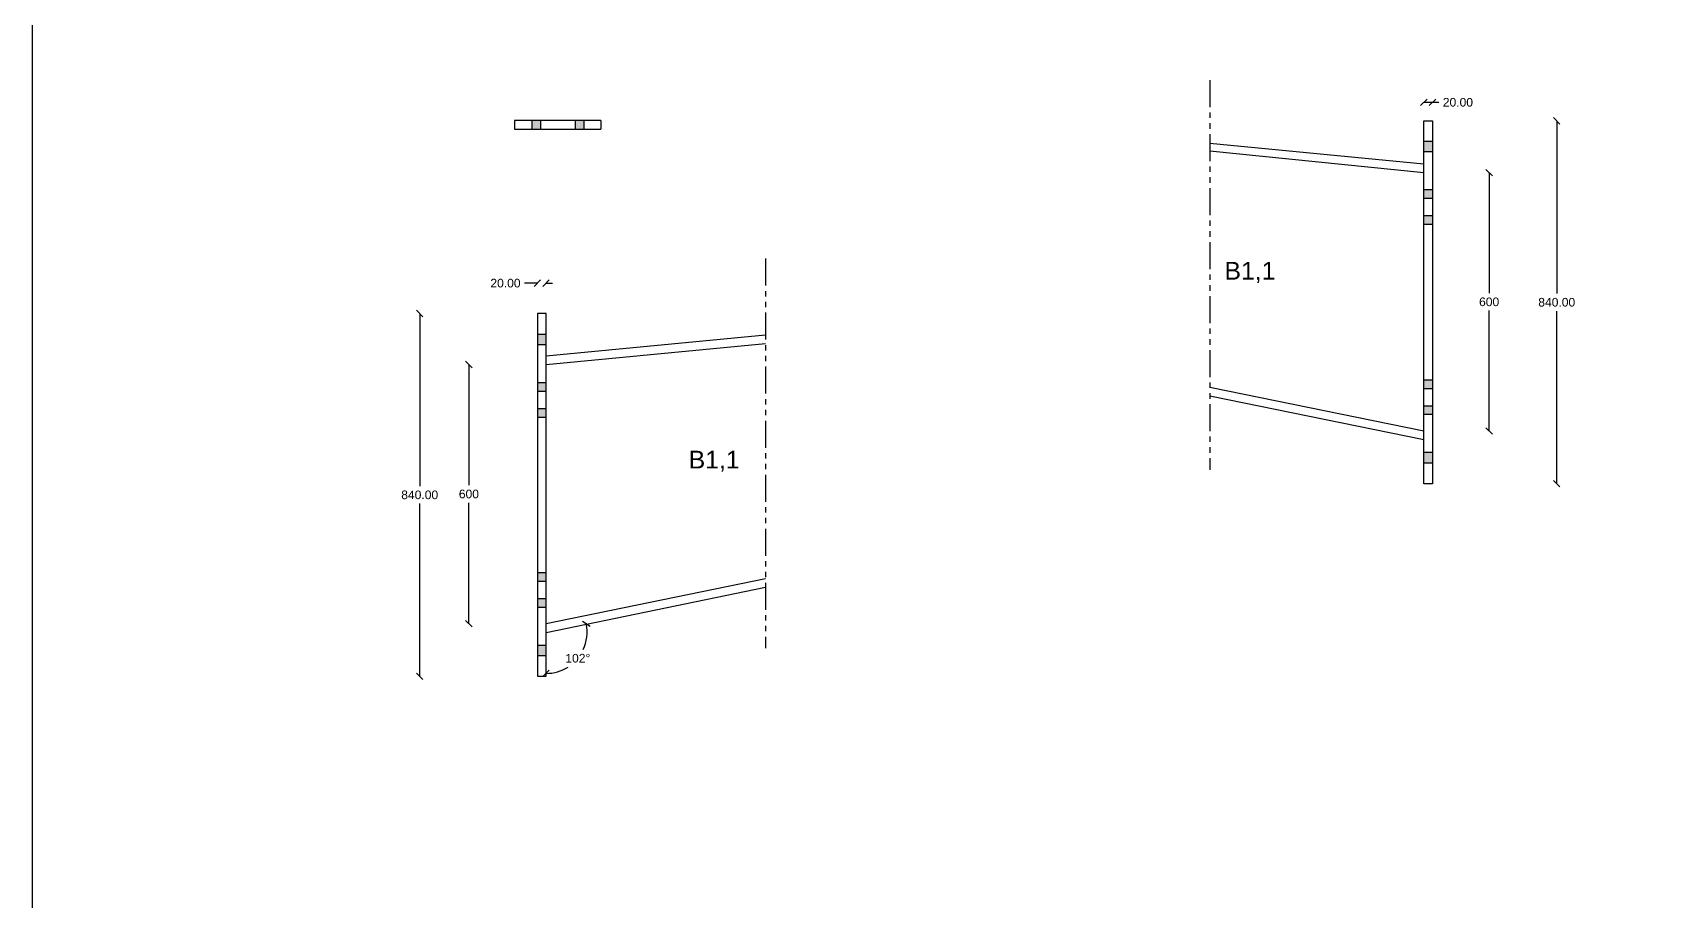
# Model space of a CAD drawing. Header units: inches. Extents: x -15 to 1885144, y -42615 to 866270.
# Drawn here: x 842210 to 845988, y 82444 to 84453 of the extents above; entities that cross this region are included whole.
import ezdxf

# ---------------------------------------------------------------- set-up
doc = ezdxf.new("R2010")
doc.units = ezdxf.units.IN
doc.header["$LTSCALE"] = 100
doc.header["$MEASUREMENT"] = 0
doc.linetypes.add('PHANTOM2', pattern=[1.25, 0.625, -0.125, 0.125, -0.125, 0.125, -0.125])
for name, color, linetype in [('bolt', 1, 'Continuous'), ('layout', 7, 'Continuous'), ('sections', 3, 'Continuous'), ('sections Dimensions', 6, 'Continuous'), ('text', 3, 'Continuous')]:
    doc.layers.add(name, color=color, linetype=linetype)
doc.styles.get("Standard").update_dxf_attribs({"font": 'arial.ttf'})
doc.dimstyles.new('connections', dxfattribs={"dimtxt": 20, "dimasz": 15, "dimexe": 0.0625, "dimexo": 0.0625, "dimgap": 10, "dimtad": 0, "dimtih": 1, "dimtoh": 1, "dimzin": 0, "dimdsep": 46, "dimtxsty": 'Standard', "dimblk": 'OBLIQUE', "dimcen": 0.09, "dimse1": 1, "dimse2": 1, "dimclrd": 256, "dimclre": 256, "dimclrt": 256, "dimadec": 0, "dimazin": 0, "dimtfac": 1, "dimtofl": 0, "dimtmove": 0, "dimatfit": 3, "dimfxl": 1, "dimtfillclr": 256, "dimtolj": 1, "dimtzin": 0, "dimlwe": -1, "dimarcsym": 0})

# ---------------------------------------------------------------- blocks, each defined once
blk = doc.blocks.new('_Oblique')
at = {"color": 0, "linetype": 'ByBlock', "lineweight": -2}
blk.add_line((-0.5, -0.5), (0.5, 0.5), dxfattribs=at)
blk = doc.blocks.new('*D771')
at = {"layer": 'Defpoints', "color": 0, "ltscale": 10, "transparency": 16777216}
for p in [(843378.4, 83802.7), (843105.9, 82962.7), (843378.4, 82962.7)]:
    blk.add_point(p, dxfattribs=at)
at = {"layer": 'sections Dimensions', "lineweight": -2, "ltscale": 10, "transparency": 16777216}
for p, q in [((843105.9, 83802.7), (843105.9, 83403)), ((843105.9, 82962.7), (843105.9, 83362.5))]:
    blk.add_line(p, q, dxfattribs=at)
at = {"layer": 'sections Dimensions', "lineweight": -2, "ltscale": 10, "transparency": 16777216, "xscale": 15, "yscale": 15, "zscale": 15}
for p, rotation in [((843105.9, 83802.7), 90), ((843105.9, 82962.7), 270)]:
    blk.add_blockref('_Oblique', p, dxfattribs=dict(at, rotation=rotation))
at = {"layer": 'sections Dimensions', "ltscale": 10, "transparency": 16777216, "insert": (843105.9, 83382.7), "char_height": 20, "attachment_point": 5}
blk.add_mtext('\\A1;840.00', dxfattribs=at)
blk = doc.blocks.new('*D772')
at = {"layer": 'Defpoints', "color": 0, "ltscale": 10, "transparency": 16777216}
for p in [(843398.4, 83802.7), (844265.9, 83243.3), (843398.4, 83064.5), (843451.4, 82985.6), (843398.4, 82962.7)]:
    blk.add_point(p, dxfattribs=at)
at = {"layer": 'sections Dimensions', "lineweight": -2, "ltscale": 10, "transparency": 16777216}
for start, end in [(335.2315, 11.645), (270, 302.3819)]:
    blk.add_arc((843398.4, 83064.5), 95, start, end, dxfattribs=at)
at = {"layer": 'sections Dimensions', "lineweight": -2, "ltscale": 10, "transparency": 16777216, "xscale": 15, "yscale": 15, "zscale": 15}
for p, rotation in [((843491.4, 83083.7), 101.6449779110683), ((843398.4, 82969.5), 180.0000000000016)]:
    blk.add_blockref('_Oblique', p, dxfattribs=dict(at, rotation=rotation))
at = {"layer": 'sections Dimensions', "ltscale": 10, "transparency": 16777216, "insert": (843472, 83004.5), "char_height": 20, "attachment_point": 5}
blk.add_mtext('\\A1;102°', dxfattribs=at)
blk = doc.blocks.new('*D773')
at = {"layer": 'Defpoints', "color": 0, "ltscale": 10, "transparency": 16777216}
for p in [(843398.4, 83684.6), (843219.8, 83084.8), (843398.4, 83084.8)]:
    blk.add_point(p, dxfattribs=at)
at = {"layer": 'sections Dimensions', "lineweight": -2, "ltscale": 10, "transparency": 16777216}
for p, q in [((843219.8, 83684.6), (843219.8, 83404.9)), ((843219.8, 83084.8), (843219.8, 83364.5))]:
    blk.add_line(p, q, dxfattribs=at)
at = {"layer": 'sections Dimensions', "lineweight": -2, "ltscale": 10, "transparency": 16777216, "xscale": 15, "yscale": 15, "zscale": 15}
for p, rotation in [((843219.8, 83684.6), 90), ((843219.8, 83084.8), 270)]:
    blk.add_blockref('_Oblique', p, dxfattribs=dict(at, rotation=rotation))
at = {"layer": 'sections Dimensions', "ltscale": 10, "transparency": 16777216, "insert": (843219.8, 83384.7), "char_height": 20, "attachment_point": 5}
blk.add_mtext('\\A1;600', dxfattribs=at)
blk = doc.blocks.new('*D774')
at = {"layer": 'Defpoints', "color": 0, "ltscale": 10, "transparency": 16777216}
for p in [(845451, 84248.5), (845451, 83408.5), (845738.7, 83408.5)]:
    blk.add_point(p, dxfattribs=at)
at = {"layer": 'sections Dimensions', "lineweight": -2, "ltscale": 10, "transparency": 16777216}
for p, q in [((845738.7, 84248.5), (845738.7, 83848.7)), ((845738.7, 83408.5), (845738.7, 83808.3))]:
    blk.add_line(p, q, dxfattribs=at)
at = {"layer": 'sections Dimensions', "lineweight": -2, "ltscale": 10, "transparency": 16777216, "xscale": 15, "yscale": 15, "zscale": 15}
for p, rotation in [((845738.7, 84248.5), 90), ((845738.7, 83408.5), 270)]:
    blk.add_blockref('_Oblique', p, dxfattribs=dict(at, rotation=rotation))
at = {"layer": 'sections Dimensions', "ltscale": 10, "transparency": 16777216, "insert": (845738.7, 83828.5), "char_height": 20, "attachment_point": 5}
blk.add_mtext('\\A1;840.00', dxfattribs=at)
blk = doc.blocks.new('*D775')
at = {"layer": 'Defpoints', "color": 0, "ltscale": 10, "transparency": 16777216}
for p in [(845431, 84128.5), (845431, 83530.5), (845582.2, 83530.5)]:
    blk.add_point(p, dxfattribs=at)
at = {"layer": 'sections Dimensions', "lineweight": -2, "ltscale": 10, "transparency": 16777216}
for p, q in [((845582.2, 84128.5), (845582.2, 83849.7)), ((845582.2, 83530.5), (845582.2, 83809.3))]:
    blk.add_line(p, q, dxfattribs=at)
at = {"layer": 'sections Dimensions', "lineweight": -2, "ltscale": 10, "transparency": 16777216, "xscale": 15, "yscale": 15, "zscale": 15}
for p, rotation in [((845582.2, 84128.5), 90), ((845582.2, 83530.5), 270)]:
    blk.add_blockref('_Oblique', p, dxfattribs=dict(at, rotation=rotation))
at = {"layer": 'sections Dimensions', "ltscale": 10, "transparency": 16777216, "insert": (845582.2, 83829.5), "char_height": 20, "attachment_point": 5}
blk.add_mtext('\\A1;600', dxfattribs=at)
blk = doc.blocks.new('*D776')
at = {"layer": 'Defpoints', "color": 0, "ltscale": 10, "transparency": 16777216}
for p in [(845451, 84291.4), (845431, 84248.5), (845451, 84248.5)]:
    blk.add_point(p, dxfattribs=at)
at = {"layer": 'sections Dimensions', "lineweight": -2, "ltscale": 10, "transparency": 16777216}
for p, q in [((845431, 84291.4), (845451, 84291.4)), ((845451, 84291.4), (845466, 84291.4))]:
    blk.add_line(p, q, dxfattribs=at)
at = {"layer": 'sections Dimensions', "lineweight": -2, "ltscale": 10, "transparency": 16777216, "xscale": 15, "yscale": 15, "zscale": 15, "rotation": 180}
blk.add_blockref('_Oblique', (845431, 84291.4), dxfattribs=at)
at = {"layer": 'sections Dimensions', "lineweight": -2, "ltscale": 10, "transparency": 16777216, "xscale": 15, "yscale": 15, "zscale": 15}
blk.add_blockref('_Oblique', (845451, 84291.4), dxfattribs=at)
at = {"layer": 'sections Dimensions', "ltscale": 10, "transparency": 16777216, "insert": (845509.9, 84291.4), "char_height": 20, "attachment_point": 5}
blk.add_mtext('\\A1;20.00', dxfattribs=at)
blk = doc.blocks.new('*D777')
at = {"layer": 'Defpoints', "color": 0, "ltscale": 10, "transparency": 16777216}
for p in [(843378.4, 83872.8), (843378.4, 83802.7), (843398.4, 83802.7)]:
    blk.add_point(p, dxfattribs=at)
at = {"layer": 'sections Dimensions', "lineweight": -2, "ltscale": 10, "transparency": 16777216}
for p, q in [((843378.4, 83872.8), (843348.4, 83872.8)), ((843398.4, 83872.8), (843413.4, 83872.8))]:
    blk.add_line(p, q, dxfattribs=at)
at = {"layer": 'sections Dimensions', "lineweight": -2, "ltscale": 10, "transparency": 16777216, "xscale": 15, "yscale": 15, "zscale": 15}
blk.add_blockref('_Oblique', (843378.4, 83872.8), dxfattribs=at)
at = {"layer": 'sections Dimensions', "lineweight": -2, "ltscale": 10, "transparency": 16777216, "xscale": 15, "yscale": 15, "zscale": 15, "rotation": 180}
blk.add_blockref('_Oblique', (843398.4, 83872.8), dxfattribs=at)
at = {"layer": 'sections Dimensions', "ltscale": 10, "transparency": 16777216, "insert": (843304.5, 83872.8), "char_height": 20, "attachment_point": 5}
blk.add_mtext('\\A1;20.00', dxfattribs=at)

msp = doc.modelspace()

# ---------------------------------------------------------------- hatches: boundary and pattern name
at = {"layer": 'bolt', "ltscale": 10}
h = msp.add_hatch(color=256, dxfattribs=at)
h.dxf.hatch_style = 1
h.paths.add_polyline_path([(845451.037, 84176.467), (845451.037, 84200.467), (845431.037, 84200.467), (845431.037, 84176.467)])
h.paths.add_polyline_path([(845451.037, 84088.467), (845431.037, 84088.467), (845431.037, 84068.467), (845451.037, 84068.467)])
h.paths.add_polyline_path([(845431.037, 84028.467), (845431.037, 84008.467), (845451.037, 84008.467), (845451.037, 84028.467)])
h = msp.add_hatch(color=256, dxfattribs=at)
h.dxf.hatch_style = 1
h.paths.add_polyline_path([(843378.395, 83730.743), (843398.395, 83730.743), (843398.395, 83754.743), (843378.395, 83754.743)])
h.paths.add_polyline_path([(843398.395, 83622.743), (843398.395, 83642.743), (843378.395, 83642.743), (843378.395, 83622.743)])
h.paths.add_polyline_path([(843398.395, 83562.743), (843398.395, 83582.743), (843378.395, 83582.743), (843378.395, 83562.743)])
h = msp.add_hatch(color=256, dxfattribs=at)
h.dxf.hatch_style = 1
h.paths.add_polyline_path([(845431.037, 83456.467), (845451.037, 83456.467), (845451.037, 83480.467), (845431.037, 83480.467)])
h.paths.add_polyline_path([(845431.037, 83568.467), (845451.037, 83568.467), (845451.037, 83588.467), (845431.037, 83588.467)])
h.paths.add_polyline_path([(845431.037, 83628.467), (845451.037, 83628.467), (845451.037, 83648.467), (845431.037, 83648.467)])
h = msp.add_hatch(color=256, dxfattribs=at)
h.dxf.hatch_style = 1
h.paths.add_polyline_path([(843378.395, 83034.743), (843398.395, 83034.743), (843398.395, 83010.743), (843378.395, 83010.743)])
h.paths.add_polyline_path([(843398.395, 83142.743), (843398.395, 83122.743), (843378.395, 83122.743), (843378.395, 83142.743)])
h.paths.add_polyline_path([(843398.395, 83202.743), (843398.395, 83182.743), (843378.395, 83182.743), (843378.395, 83202.743)])
at = {"layer": 'layout', "ltscale": 0.1}
h = msp.add_hatch(color=256, dxfattribs=at)
h.dxf.hatch_style = 1
h.paths.add_polyline_path([(843385.632, 84249.423), (843365.632, 84249.423), (843365.632, 84229.423), (843385.632, 84229.423)])
h.paths.add_polyline_path([(843485.632, 84249.423), (843465.632, 84249.423), (843465.632, 84229.423), (843485.632, 84229.423)])

# ---------------------------------------------------------------- linework, layer by layer
at = {"layer": 'bolt', "ltscale": 10}
for p, q in [((845451.037, 84200.467), (845431.037, 84200.467)), ((845451.037, 84176.467), (845431.037, 84176.467)), ((845451.037, 84088.467), (845431.037, 84088.467)), ((845451.037, 84068.467), (845431.037, 84068.467)), ((845451.037, 84028.467), (845431.037, 84028.467)), ((845451.037, 84008.467), (845431.037, 84008.467)), ((843378.395, 83754.743), (843398.395, 83754.743)), ((843378.395, 83730.743), (843398.395, 83730.743)), ((843378.395, 83642.743), (843398.395, 83642.743)), ((843378.395, 83622.743), (843398.395, 83622.743)), ((845451.037, 83648.467), (845431.037, 83648.467)), ((845451.037, 83628.467), (845431.037, 83628.467)), ((843378.395, 83582.743), (843398.395, 83582.743)), ((845451.037, 83588.467), (845431.037, 83588.467)), ((843378.395, 83562.743), (843398.395, 83562.743)), ((845451.037, 83568.467), (845431.037, 83568.467)), ((845451.037, 83480.467), (845431.037, 83480.467)), ((845451.037, 83456.467), (845431.037, 83456.467)), ((843378.395, 83202.743), (843398.395, 83202.743)), ((843378.395, 83182.743), (843398.395, 83182.743)), ((843378.395, 83142.743), (843398.395, 83142.743)), ((843378.395, 83122.743), (843398.395, 83122.743)), ((843378.395, 83034.743), (843398.395, 83034.743)), ((843378.395, 83010.743), (843398.395, 83010.743))]:
    msp.add_line(p, q, dxfattribs=at)
at = {"layer": 'layout', "ltscale": 0.1}
for p, q in [((843525.632, 84249.423), (843325.632, 84249.423)), ((843325.632, 84249.423), (843325.632, 84229.423)), ((843325.632, 84229.423), (843525.632, 84229.423)), ((843365.632, 84249.423), (843365.632, 84229.423)), ((843385.632, 84249.423), (843385.632, 84229.423)), ((843465.632, 84249.423), (843465.632, 84229.423)), ((843485.632, 84249.423), (843485.632, 84229.423)), ((843525.632, 84249.423), (843525.632, 84229.423))]:
    msp.add_line(p, q, dxfattribs=at)
at = {"layer": 'sections', "linetype": 'PHANTOM2'}
for p, q in [((844935.218, 84342.881), (844935.218, 83441.043)), ((843906.311, 83929.529), (843906.311, 83027.691))]:
    msp.add_line(p, q, dxfattribs=at)
at = {"layer": 'sections', "ltscale": 10}
for p, q in [((845431.037, 83408.467), (845431.037, 84248.467)), ((845431.037, 84248.467), (845451.037, 84248.467)), ((845451.037, 84248.467), (845451.037, 83408.467)), ((845431.037, 84148.467), (844935.218, 84196.065)), ((845431.037, 84128.467), (844935.218, 84178.345)), ((843378.395, 83802.743), (843378.395, 82962.743)), ((843398.395, 83802.743), (843378.395, 83802.743)), ((843398.395, 82962.743), (843398.395, 83802.743)), ((843398.395, 83704.663), (843906.311, 83753.423)), ((843398.395, 83684.571), (843906.311, 83733.331)), ((845431.037, 83530.523), (844935.218, 83631.369)), ((845431.037, 83510.114), (844935.218, 83610.981)), ((845451.037, 83408.467), (845431.037, 83408.467)), ((843398.395, 83084.785), (843906.311, 83189.461)), ((843398.395, 83064.483), (843906.311, 83169.158)), ((843378.395, 82962.743), (843398.395, 82962.743))]:
    msp.add_line(p, q, dxfattribs=at)
at = {"layer": 'sections'}
msp.add_lwpolyline([(842209.618, 87263.057), (884218.467, 87263.057), (884218.467, 23280.578), (842209.618, 23280.578)], close=True, dxfattribs=at)

# ---------------------------------------------------------------- texts
at = {"layer": 'text', "ltscale": 10}
for p in [(844969.356, 83881.047), (843728.777, 83443.889)]:
    msp.add_text('B1,1', height=41.0551, dxfattribs=at).set_placement(p)

# ---------------------------------------------------------------- dimensions: what is measured, and where the dimension line sits
at = {"layer": 'sections Dimensions', "ltscale": 10}
dim = msp.add_linear_dim(base=(845451.037, 84291.417), p1=(845431.037, 84248.467), p2=(845451.037, 84248.467), angle=360, dimstyle='connections', dxfattribs=at)
dim.commit()
dim.dimension.update_dxf_attribs({"geometry": '*D776', "text_midpoint": (845509.919, 84291.417), "dimtype": 161})
for base, p1, p2, picture, middle in [((845738.658, 83408.467), (845451.037, 84248.467), (845451.037, 83408.467), '*D774', (845738.658, 83828.467)), ((843105.853, 82962.743), (843378.395, 83802.743), (843378.395, 82962.743), '*D771', (843105.853, 83382.743))]:
    dim = msp.add_linear_dim(base=base, p1=p1, p2=p2, angle=90, dimstyle='connections', dxfattribs=at)
    dim.commit()
    dim.dimension.update_dxf_attribs({"geometry": picture, "text_midpoint": middle})
dim = msp.add_aligned_dim(p1=(845431.037, 84128.467), p2=(845431.037, 83530.523), distance=151.157, text='600', dimstyle='connections', dxfattribs=at)
dim.commit()
dim.dimension.update_dxf_attribs({"geometry": '*D775', "text_midpoint": (845582.194, 83829.495)})
dim = msp.add_linear_dim(base=(843378.395, 83872.79), p1=(843398.395, 83802.743), p2=(843378.395, 83802.743), dimstyle='connections', dxfattribs=at)
dim.commit()
dim.dimension.update_dxf_attribs({"geometry": '*D777', "text_midpoint": (843304.514, 83872.79)})
dim = msp.add_angular_dim_2l(base=(843451.35, 82985.622), line1=((843398.395, 83064.483), (844265.948, 83243.276)), line2=((843398.395, 82962.743), (843398.395, 83802.743)), dimstyle='connections', dxfattribs=at)
dim.commit()
dim.dimension.update_dxf_attribs({"geometry": '*D772', "text_midpoint": (843472.031, 83004.474)})
dim = msp.add_linear_dim(base=(843219.817, 83084.785), p1=(843398.395, 83684.571), p2=(843398.395, 83084.785), angle=90, text='600', dimstyle='connections', dxfattribs=at)
dim.commit()
dim.dimension.update_dxf_attribs({"geometry": '*D773', "text_midpoint": (843219.817, 83384.678)})

doc.saveas('drawing.dxf')
